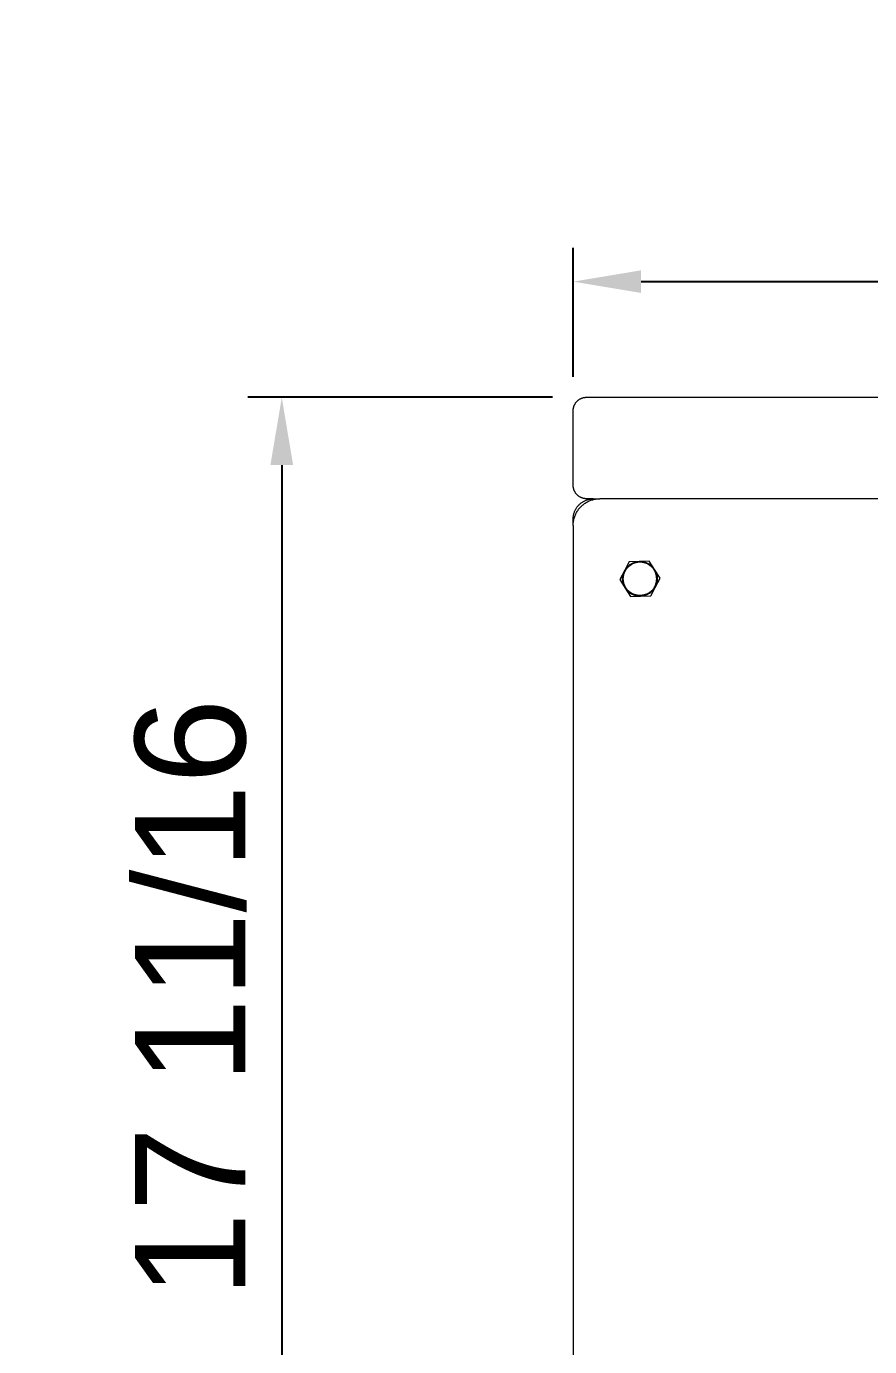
# Model space of a CAD drawing. Header units: inches. Extents: x -2 to 171, y -5 to 121.
# Drawn here: x 125.54 to 137.96, y 101.54 to 121.01 of the extents above; entities that cross this region are included whole.
import ezdxf

# ---------------------------------------------------------------- set-up
doc = ezdxf.new("R2010")
doc.units = ezdxf.units.IN
doc.layers.add('ZANO_R', color=7, linetype='Continuous', lineweight=0)
doc.layers.add('ZANO_W', color=1, linetype='Continuous', lineweight=0)
doc.styles.get("Standard").update_dxf_attribs({"font": 'arial.ttf'})
doc.dimstyles.new('amerykanie', dxfattribs={"dimtxt": 50, "dimasz": 50, "dimexe": 0.5, "dimexo": 0.5, "dimgap": 1, "dimtad": 1, "dimdec": 0, "dimzin": 0, "dimlunit": 5, "dimtxsty": 'Standard', "dimcen": 0.09, "dimclrd": 1, "dimclre": 1, "dimclrt": 1, "dimazin": 0, "dimtfac": 1, "dimtdec": 0, "dimtmove": 0, "dimatfit": 3, "dimfxl": 1, "dimtzin": 0, "dimarcsym": 1})

# ---------------------------------------------------------------- blocks, each defined once
blk = doc.blocks.new('*D367')
at = {"layer": 'ZANO_W', "color": 1, "lineweight": -2}
for p, q in [((133.291, 115.537), (128.799, 115.537)), ((129.299, 114.537), (129.299, 98.82)), ((133.094, 97.82), (128.799, 97.82))]:
    blk.add_line(p, q, dxfattribs=at)
at = {"layer": 'ZANO_W', "color": 1}
for points in [[(129.466, 114.537), (129.132, 114.537), (129.299, 115.537)], [(129.132, 98.82), (129.466, 98.82), (129.299, 97.82)]]:
    blk.add_solid(points, dxfattribs=at)
at = {"layer": 'ZANO_W', "color": 1, "insert": (127.959, 106.678), "char_height": 1.625, "attachment_point": 5, "rotation": 90}
blk.add_mtext('17 11/16', dxfattribs=at)
blk = doc.blocks.new('*D368')
at = {"layer": 'ZANO_W', "color": 1, "lineweight": -2}
for p, q in [((133.594, 115.84), (133.594, 117.742)), ((151.31, 115.84), (151.31, 117.742)), ((134.594, 117.242), (150.31, 117.242))]:
    blk.add_line(p, q, dxfattribs=at)
at = {"layer": 'ZANO_W', "color": 1}
for points in [[(134.594, 117.409), (134.594, 117.075), (133.594, 117.242)], [(150.31, 117.075), (150.31, 117.409), (151.31, 117.242)]]:
    blk.add_solid(points, dxfattribs=at)
at = {"layer": 'ZANO_W', "color": 1, "insert": (142.452, 118.582), "char_height": 1.625, "attachment_point": 5}
blk.add_mtext('17 11/16', dxfattribs=at)

msp = doc.modelspace()

# ---------------------------------------------------------------- linework, layer by layer
at = {"layer": 'ZANO_R'}
for p, q in [((133.61915, 115.43637), (133.62254, 115.44217)), ((133.62254, 115.44217), (133.62613, 115.44785)), ((133.62613, 115.44785), (133.62991, 115.45341)), ((133.62991, 115.45341), (133.63388, 115.45883)), ((133.63388, 115.45883), (133.63804, 115.46412)), ((133.63804, 115.46412), (133.64237, 115.46926)), ((133.64237, 115.46926), (133.64687, 115.47425)), ((133.64687, 115.47425), (133.65154, 115.47908)), ((133.65154, 115.47908), (133.65637, 115.48376)), ((133.65637, 115.48376), (133.66136, 115.48826)), ((133.66136, 115.48826), (133.66651, 115.49259)), ((133.66651, 115.49259), (133.67179, 115.49674)), ((133.67179, 115.49674), (133.67722, 115.50071)), ((133.67722, 115.50071), (133.68277, 115.50449)), ((133.68277, 115.50449), (133.68845, 115.50808)), ((133.68845, 115.50808), (133.69426, 115.51148)), ((133.69426, 115.51148), (133.70017, 115.51467)), ((133.70017, 115.51467), (133.70619, 115.51766)), ((133.70619, 115.51766), (133.71231, 115.52044)), ((133.71231, 115.52044), (133.71852, 115.52302)), ((133.71852, 115.52302), (133.72481, 115.52537)), ((133.72481, 115.52537), (133.73118, 115.52752)), ((133.73118, 115.52752), (133.73763, 115.52944)), ((133.73763, 115.52944), (133.74413, 115.53114)), ((133.74413, 115.53114), (133.75068, 115.53262)), ((133.75068, 115.53262), (133.75729, 115.53388)), ((133.75729, 115.53388), (133.76393, 115.53491)), ((133.76393, 115.53491), (133.7706, 115.53571)), ((133.7706, 115.53571), (133.7773, 115.53628)), ((133.7773, 115.53628), (133.78401, 115.53663)), ((133.78401, 115.53663), (133.79074, 115.53674)), ((133.79074, 115.53674), (151.11357, 115.53674)), ((133.59388, 115.33989), (133.594, 115.34661)), ((133.59388, 114.23753), (133.59388, 115.33989)), ((133.594, 115.34661), (133.59434, 115.35332)), ((133.59434, 115.35332), (133.59492, 115.36002)), ((133.59492, 115.36002), (133.59572, 115.36669)), ((133.59572, 115.36669), (133.59675, 115.37334)), ((133.59675, 115.37334), (133.598, 115.37994)), ((133.598, 115.37994), (133.59948, 115.3865)), ((133.59948, 115.3865), (133.60118, 115.393)), ((133.60118, 115.393), (133.60311, 115.39944)), ((133.60311, 115.39944), (133.60525, 115.40581)), ((133.60525, 115.40581), (133.60761, 115.41211)), ((133.60761, 115.41211), (133.61018, 115.41832)), ((133.61018, 115.41832), (133.61296, 115.42443)), ((133.61296, 115.42443), (133.61595, 115.43045)), ((133.61595, 115.43045), (133.61915, 115.43637)), ((133.594, 114.23081), (133.59388, 114.23753)), ((133.59434, 114.22409), (133.594, 114.23081)), ((133.59492, 114.2174), (133.59434, 114.22409)), ((133.59572, 114.21072), (133.59492, 114.2174)), ((133.59675, 114.20408), (133.59572, 114.21072)), ((133.598, 114.19748), (133.59675, 114.20408)), ((133.59948, 114.19092), (133.598, 114.19748)), ((133.60118, 114.18442), (133.59948, 114.19092)), ((133.60311, 114.17798), (133.60118, 114.18442)), ((133.60525, 114.17161), (133.60311, 114.17798)), ((133.60761, 114.16531), (133.60525, 114.17161)), ((133.61018, 114.1591), (133.60761, 114.16531)), ((133.61296, 114.15298), (133.61018, 114.1591)), ((133.61595, 114.14696), (133.61296, 114.15298)), ((133.61915, 114.14105), (133.61595, 114.14696)), ((133.62254, 114.13525), (133.61915, 114.14105)), ((133.62613, 114.12956), (133.62254, 114.13525)), ((133.62991, 114.12401), (133.62613, 114.12956)), ((133.63388, 114.11858), (133.62991, 114.12401)), ((133.63804, 114.1133), (133.63388, 114.11858)), ((133.64237, 114.10816), (133.63804, 114.1133)), ((133.64687, 114.10317), (133.64237, 114.10816)), ((133.65154, 114.09833), (133.64687, 114.10317)), ((133.65637, 114.09366), (133.65154, 114.09833)), ((133.66136, 114.08916), (133.65637, 114.09366)), ((133.66651, 114.08483), (133.66136, 114.08916)), ((133.67179, 114.08068), (133.66651, 114.08483)), ((133.67722, 114.07671), (133.67179, 114.08068)), ((133.68277, 114.07292), (133.67722, 114.07671)), ((133.62743, 113.87912), (133.63229, 113.88811)), ((133.63229, 113.88811), (133.63744, 113.89693)), ((133.63744, 113.89693), (133.6429, 113.90557)), ((133.6429, 113.90557), (133.64865, 113.91401)), ((133.64865, 113.91401), (133.65468, 113.92226)), ((133.65468, 113.92226), (133.66099, 113.93029)), ((133.66099, 113.93029), (133.66758, 113.93811)), ((133.66594, 113.87402), (133.67388, 113.88486)), ((133.66758, 113.93811), (133.67442, 113.94569)), ((133.67388, 113.88486), (133.68219, 113.89544)), ((133.67442, 113.94569), (133.68152, 113.95304)), ((133.68152, 113.95304), (133.68887, 113.96014)), ((133.68219, 113.89544), (133.69085, 113.90572)), ((133.68845, 114.06933), (133.68277, 114.07292)), ((133.69426, 114.06594), (133.68845, 114.06933)), ((133.68887, 113.96014), (133.69645, 113.96699)), ((133.69085, 113.90572), (133.69985, 113.9157)), ((133.70017, 114.06275), (133.69426, 114.06594)), ((133.69645, 113.96699), (133.70427, 113.97357)), ((133.69985, 113.9157), (133.7092, 113.92536)), ((133.70619, 114.05976), (133.70017, 114.06275)), ((133.70427, 113.97357), (133.7123, 113.97988)), ((133.71231, 114.05697), (133.70619, 114.05976)), ((133.7092, 113.92536), (133.71886, 113.93471)), ((133.7123, 113.97988), (133.72055, 113.98591)), ((133.71852, 114.0544), (133.71231, 114.05697)), ((133.72481, 114.05204), (133.71852, 114.0544)), ((133.71886, 113.93471), (133.72884, 113.94371)), ((133.72055, 113.98591), (133.72899, 113.99166)), ((133.73118, 114.0499), (133.72481, 114.05204)), ((133.72884, 113.94371), (133.73913, 113.95237)), ((133.72899, 113.99166), (133.73763, 113.99712)), ((133.73763, 114.04798), (133.73118, 114.0499)), ((133.74413, 114.04627), (133.73763, 114.04798)), ((133.73763, 113.99712), (133.74645, 114.00228)), ((133.73913, 113.95237), (133.7497, 113.96068)), ((133.75068, 114.04479), (133.74413, 114.04627)), ((133.74645, 114.00228), (133.75544, 114.00713)), ((133.7497, 113.96068), (133.76055, 113.96862)), ((133.75729, 114.04354), (133.75068, 114.04479)), ((133.75544, 114.00713), (133.76459, 114.01168)), ((133.76393, 114.04251), (133.75729, 114.04354)), ((133.76055, 113.96862), (133.77166, 113.97618)), ((133.7706, 114.04171), (133.76393, 114.04251)), ((133.76459, 114.01168), (133.77389, 114.01591)), ((133.7773, 114.04114), (133.7706, 114.04171)), ((133.77166, 113.97618), (133.78302, 113.98336)), ((133.77389, 114.01591), (133.78333, 114.01982)), ((133.78401, 114.04079), (133.7773, 114.04114)), ((133.78302, 113.98336), (133.79463, 113.99015)), ((133.78333, 114.01982), (133.7929, 114.0234)), ((133.79074, 114.04068), (133.78401, 114.04079)), ((133.88943, 114.04068), (133.79074, 114.04068)), ((133.7929, 114.0234), (133.80258, 114.02666)), ((133.79463, 113.99015), (133.80646, 113.99654)), ((133.80258, 114.02666), (133.81237, 114.02958)), ((133.80646, 113.99654), (133.8185, 114.00252)), ((133.81237, 114.02958), (133.82225, 114.03217)), ((133.8185, 114.00252), (133.83073, 114.00808)), ((133.82225, 114.03217), (133.83222, 114.03442)), ((133.83073, 114.00808), (133.84315, 114.01323)), ((133.83222, 114.03442), (133.84226, 114.03633)), ((133.84226, 114.03633), (133.85235, 114.03789)), ((133.84315, 114.01323), (133.85574, 114.01795)), ((133.85235, 114.03789), (133.8625, 114.03911)), ((133.85574, 114.01795), (133.86849, 114.02223)), ((133.8625, 114.03911), (133.87268, 114.03998)), ((133.86849, 114.02223), (133.88137, 114.02608)), ((133.87268, 114.03998), (133.88288, 114.0405)), ((133.88137, 114.02608), (133.89437, 114.02948)), ((133.88288, 114.0405), (133.8931, 114.04068)), ((133.8931, 114.04068), (133.98323, 114.04068)), ((133.8931, 114.04067), (133.8931, 114.02917)), ((133.89437, 114.02948), (133.90748, 114.03244)), ((133.90748, 114.03244), (133.92069, 114.03495)), ((133.92069, 114.03495), (133.93398, 114.03701)), ((133.93398, 114.03701), (133.94732, 114.03861)), ((133.94732, 114.03861), (133.96072, 114.03976)), ((133.96072, 114.03976), (133.97414, 114.04045)), ((133.97414, 114.04045), (133.98759, 114.04068)), ((150.91672, 114.04068), (133.98759, 114.04068)), ((133.59388, 113.74146), (133.59406, 113.75168)), ((133.59388, 113.65134), (133.59388, 113.74146)), ((133.59388, 113.74146), (133.60539, 113.74146)), ((133.59406, 113.75168), (133.59458, 113.76188)), ((133.59458, 113.76188), (133.59545, 113.77206)), ((133.5948, 113.67384), (133.59595, 113.68724)), ((133.59545, 113.77206), (133.59667, 113.78221)), ((133.59595, 113.68724), (133.59755, 113.70059)), ((133.59667, 113.78221), (133.59824, 113.7923)), ((133.59755, 113.70059), (133.59961, 113.71387)), ((133.59824, 113.7923), (133.60014, 113.80234)), ((133.59961, 113.71387), (133.60212, 113.72708)), ((133.60014, 113.80234), (133.60239, 113.81231)), ((133.60212, 113.72708), (133.60508, 113.74019)), ((133.60239, 113.81231), (133.60498, 113.82219)), ((133.60498, 113.82219), (133.6079, 113.83198)), ((133.60508, 113.74019), (133.60848, 113.7532)), ((133.6079, 113.83198), (133.61116, 113.84166)), ((133.60848, 113.7532), (133.61233, 113.76608)), ((133.61116, 113.84166), (133.61475, 113.85123)), ((133.61233, 113.76608), (133.61662, 113.77882)), ((133.61475, 113.85123), (133.61866, 113.86067)), ((133.61662, 113.77882), (133.62133, 113.79141)), ((133.61866, 113.86067), (133.62289, 113.86997)), ((133.62133, 113.79141), (133.62648, 113.80383)), ((133.62289, 113.86997), (133.62743, 113.87912)), ((133.62648, 113.80383), (133.63204, 113.81606)), ((133.63204, 113.81606), (133.63802, 113.8281)), ((133.63802, 113.8281), (133.64441, 113.83993)), ((133.64441, 113.83993), (133.6512, 113.85154)), ((133.6512, 113.85154), (133.65838, 113.8629)), ((133.65838, 113.8629), (133.66594, 113.87402)), ((133.59388, 113.64698), (133.59411, 113.66042)), ((133.59388, 113.64698), (133.59388, 98.13516)), ((133.59411, 113.66042), (133.5948, 113.67384)), ((134.42029, 113.10938), (134.35158, 112.97858)), ((134.56792, 113.11528), (134.42029, 113.10938)), ((134.49184, 113.10049), (134.50003, 113.10327)), ((134.50003, 113.10327), (134.5083, 113.10577)), ((134.5083, 113.10577), (134.51666, 113.10799)), ((134.51666, 113.10799), (134.52508, 113.10992)), ((134.53217, 113.10131), (134.52394, 113.0996)), ((134.52508, 113.10992), (134.53357, 113.11157)), ((134.54045, 113.10273), (134.53217, 113.10131)), ((134.53357, 113.11157), (134.5421, 113.11293)), ((134.54877, 113.10388), (134.54045, 113.10273)), ((134.5421, 113.11293), (134.55068, 113.114)), ((134.55713, 113.10474), (134.54877, 113.10388)), ((134.55068, 113.114), (134.55929, 113.11479)), ((134.56551, 113.10531), (134.55713, 113.10474)), ((134.55929, 113.11479), (134.56792, 113.11528)), ((134.57391, 113.1056), (134.56551, 113.10531)), ((134.71555, 113.12117), (134.56792, 113.11528)), ((134.56792, 113.11528), (134.57656, 113.11548)), ((134.58231, 113.1056), (134.57391, 113.1056)), ((134.57656, 113.11548), (134.58521, 113.11538)), ((134.59071, 113.10532), (134.58231, 113.1056)), ((134.58521, 113.11538), (134.59384, 113.115)), ((134.59909, 113.10474), (134.59071, 113.10532)), ((134.59384, 113.115), (134.60246, 113.11432)), ((134.60745, 113.10389), (134.59909, 113.10474)), ((134.60246, 113.11432), (134.61105, 113.11335)), ((134.61578, 113.10274), (134.60745, 113.10389)), ((134.61105, 113.11335), (134.6196, 113.1121)), ((134.62406, 113.10132), (134.61578, 113.10274)), ((134.6196, 113.1121), (134.62811, 113.11055)), ((134.63228, 113.09961), (134.62406, 113.10132)), ((134.62811, 113.11055), (134.63655, 113.10872)), ((134.63655, 113.10872), (134.64494, 113.10661)), ((134.64494, 113.10661), (134.65324, 113.10421)), ((134.65324, 113.10421), (134.66146, 113.10153)), ((134.66146, 113.10153), (134.66959, 113.09858)), ((134.79447, 112.99627), (134.71555, 113.12117)), ((134.35158, 112.97858), (134.28288, 112.84778)), ((134.32635, 112.9053), (134.32804, 112.91378)), ((134.32804, 112.91378), (134.33001, 112.92219)), ((134.33001, 112.92219), (134.33227, 112.93054)), ((134.33227, 112.93054), (134.3348, 112.9388)), ((134.3348, 112.9388), (134.33762, 112.94697)), ((134.3364, 112.90549), (134.3381, 112.91372)), ((134.33762, 112.94697), (134.34071, 112.95505)), ((134.3381, 112.91372), (134.34009, 112.92188)), ((134.34009, 112.92188), (134.34236, 112.92997)), ((134.34071, 112.95505), (134.34407, 112.96301)), ((134.34236, 112.92997), (134.3449, 112.93798)), ((134.34407, 112.96301), (134.34769, 112.97086)), ((134.3449, 112.93798), (134.34771, 112.9459)), ((134.34769, 112.97086), (134.35158, 112.97858)), ((134.34771, 112.9459), (134.3508, 112.95372)), ((134.3508, 112.95372), (134.35414, 112.96142)), ((134.35158, 112.97858), (134.35573, 112.98616)), ((134.35414, 112.96142), (134.35775, 112.96901)), ((134.35573, 112.98616), (134.36013, 112.9936)), ((134.35775, 112.96901), (134.36161, 112.97647)), ((134.36013, 112.9936), (134.36479, 113.00089)), ((134.36161, 112.97647), (134.36573, 112.9838)), ((134.36479, 113.00089), (134.36968, 113.00801)), ((134.36573, 112.9838), (134.3701, 112.99098)), ((134.36968, 113.00801), (134.37481, 113.01497)), ((134.3701, 112.99098), (134.3747, 112.998)), ((134.3747, 112.998), (134.37955, 113.00487)), ((134.37481, 113.01497), (134.38018, 113.02175)), ((134.37955, 113.00487), (134.38462, 113.01156)), ((134.38018, 113.02175), (134.38577, 113.02834)), ((134.38462, 113.01156), (134.38993, 113.01808)), ((134.38577, 113.02834), (134.39158, 113.03474)), ((134.38993, 113.01808), (134.39545, 113.02441)), ((134.39158, 113.03474), (134.3976, 113.04094)), ((134.39545, 113.02441), (134.40118, 113.03055)), ((134.3976, 113.04094), (134.40383, 113.04694)), ((134.40118, 113.03055), (134.40712, 113.0365)), ((134.40383, 113.04694), (134.41025, 113.05272)), ((134.40712, 113.0365), (134.41326, 113.04223)), ((134.41025, 113.05272), (134.41687, 113.05828)), ((134.41326, 113.04223), (134.4196, 113.04775)), ((134.41687, 113.05828), (134.42368, 113.06361)), ((134.4196, 113.04775), (134.42611, 113.05306)), ((134.42368, 113.06361), (134.43066, 113.06871)), ((134.42611, 113.05306), (134.43281, 113.05813)), ((134.43066, 113.06871), (134.4378, 113.07357)), ((134.43281, 113.05813), (134.43967, 113.06298)), ((134.4378, 113.07357), (134.44511, 113.07819)), ((134.43967, 113.06298), (134.4467, 113.06759)), ((134.44511, 113.07819), (134.45257, 113.08256)), ((134.45387, 113.07196), (134.4467, 113.06759)), ((134.45257, 113.08256), (134.46017, 113.08667)), ((134.4612, 113.07607), (134.45387, 113.07196)), ((134.46017, 113.08667), (134.46791, 113.09052)), ((134.46866, 113.07994), (134.4612, 113.07607)), ((134.46791, 113.09052), (134.47577, 113.09412)), ((134.47624, 113.08355), (134.46866, 113.07994)), ((134.47577, 113.09412), (134.48375, 113.09744)), ((134.48395, 113.0869), (134.47624, 113.08355)), ((134.48375, 113.09744), (134.49184, 113.10049)), ((134.49177, 113.08998), (134.48395, 113.0869)), ((134.49968, 113.0928), (134.49177, 113.08998)), ((134.50769, 113.09534), (134.49968, 113.0928)), ((134.51578, 113.09761), (134.50769, 113.09534)), ((134.52394, 113.0996), (134.51578, 113.09761)), ((134.64045, 113.09762), (134.63228, 113.09961)), ((134.64854, 113.09535), (134.64045, 113.09762)), ((134.65655, 113.09281), (134.64854, 113.09535)), ((134.66446, 113.09), (134.65655, 113.09281)), ((134.67228, 113.08692), (134.66446, 113.09)), ((134.66959, 113.09858), (134.67761, 113.09536)), ((134.67999, 113.08357), (134.67228, 113.08692)), ((134.67761, 113.09536), (134.68551, 113.09186)), ((134.68757, 113.07996), (134.67999, 113.08357)), ((134.68551, 113.09186), (134.6933, 113.0881)), ((134.69503, 113.0761), (134.68757, 113.07996)), ((134.6933, 113.0881), (134.70095, 113.08408)), ((134.70236, 113.07198), (134.69503, 113.0761)), ((134.70095, 113.08408), (134.70846, 113.07981)), ((134.70954, 113.06761), (134.70236, 113.07198)), ((134.70846, 113.07981), (134.71583, 113.07528)), ((134.71656, 113.06301), (134.70954, 113.06761)), ((134.71583, 113.07528), (134.72303, 113.07051)), ((134.72343, 113.05816), (134.71656, 113.06301)), ((134.72303, 113.07051), (134.73007, 113.06549)), ((134.73012, 113.05309), (134.72343, 113.05816)), ((134.73007, 113.06549), (134.73694, 113.06025)), ((134.73664, 113.04778), (134.73012, 113.05309)), ((134.74298, 113.04226), (134.73664, 113.04778)), ((134.73694, 113.06025), (134.74363, 113.05477)), ((134.74912, 113.03653), (134.74298, 113.04226)), ((134.74363, 113.05477), (134.75013, 113.04907)), ((134.75506, 113.03059), (134.74912, 113.03653)), ((134.75013, 113.04907), (134.75643, 113.04315)), ((134.76079, 113.02445), (134.75506, 113.03059)), ((134.75643, 113.04315), (134.76253, 113.03702)), ((134.76632, 113.01812), (134.76079, 113.02445)), ((134.76253, 113.03702), (134.76841, 113.03069)), ((134.77162, 113.0116), (134.76632, 113.01812)), ((134.76841, 113.03069), (134.77409, 113.02417)), ((134.7767, 113.0049), (134.77162, 113.0116)), ((134.77409, 113.02417), (134.77953, 113.01746)), ((134.78154, 112.99804), (134.7767, 113.0049)), ((134.77953, 113.01746), (134.78475, 113.01057)), ((134.78615, 112.99102), (134.78154, 112.99804)), ((134.78475, 113.01057), (134.78973, 113.0035)), ((134.79052, 112.98384), (134.78615, 112.99102)), ((134.78973, 113.0035), (134.79447, 112.99627)), ((134.79464, 112.97651), (134.79052, 112.98384)), ((134.8734, 112.87137), (134.79447, 112.99627)), ((134.79447, 112.99627), (134.79897, 112.98889)), ((134.7985, 112.96905), (134.79464, 112.97651)), ((134.80211, 112.96147), (134.7985, 112.96905)), ((134.79897, 112.98889), (134.80321, 112.98136)), ((134.80546, 112.95376), (134.80211, 112.96147)), ((134.80321, 112.98136), (134.80719, 112.97369)), ((134.80854, 112.94594), (134.80546, 112.95376)), ((134.80719, 112.97369), (134.81092, 112.96588)), ((134.81136, 112.93803), (134.80854, 112.94594)), ((134.81092, 112.96588), (134.81437, 112.95796)), ((134.8139, 112.93002), (134.81136, 112.93803)), ((134.81617, 112.92193), (134.8139, 112.93002)), ((134.81437, 112.95796), (134.81756, 112.94993)), ((134.81816, 112.91377), (134.81617, 112.92193)), ((134.81756, 112.94993), (134.82048, 112.94179)), ((134.81987, 112.90554), (134.81816, 112.91377)), ((134.82048, 112.94179), (134.82311, 112.93356)), ((134.82311, 112.93356), (134.82547, 112.92524)), ((134.82547, 112.92524), (134.82755, 112.91685)), ((134.82755, 112.91685), (134.82934, 112.90839)), ((134.82934, 112.90839), (134.83085, 112.89988)), ((134.28288, 112.84778), (134.3618, 112.72288)), ((134.32225, 112.86232), (134.32248, 112.87096)), ((134.3223, 112.85368), (134.32225, 112.86232)), ((134.32264, 112.84504), (134.3223, 112.85368)), ((134.32248, 112.87096), (134.32302, 112.87959)), ((134.32328, 112.83642), (134.32264, 112.84504)), ((134.32302, 112.87959), (134.32384, 112.8882)), ((134.32421, 112.82783), (134.32328, 112.83642)), ((134.32384, 112.8882), (134.32495, 112.89677)), ((134.32543, 112.81927), (134.32421, 112.82783)), ((134.32495, 112.89677), (134.32635, 112.9053)), ((134.32693, 112.81076), (134.32543, 112.81927)), ((134.32872, 112.8023), (134.32693, 112.81076)), ((134.3308, 112.79391), (134.32872, 112.8023)), ((134.33316, 112.78559), (134.3308, 112.79391)), ((134.33211, 112.86375), (134.3324, 112.87215)), ((134.33211, 112.85535), (134.33211, 112.86375)), ((134.3324, 112.84695), (134.33211, 112.85535)), ((134.3324, 112.87215), (134.33297, 112.88053)), ((134.33297, 112.83857), (134.3324, 112.84695)), ((134.33297, 112.88053), (134.33383, 112.88889)), ((134.33383, 112.83021), (134.33297, 112.83857)), ((134.3358, 112.77736), (134.33316, 112.78559)), ((134.33383, 112.88889), (134.33497, 112.89721)), ((134.33498, 112.82189), (134.33383, 112.83021)), ((134.33497, 112.89721), (134.3364, 112.90549)), ((134.33641, 112.81361), (134.33498, 112.82189)), ((134.33871, 112.76922), (134.3358, 112.77736)), ((134.33812, 112.80538), (134.33641, 112.81361)), ((134.34011, 112.79722), (134.33812, 112.80538)), ((134.3419, 112.76119), (134.33871, 112.76922)), ((134.34237, 112.78913), (134.34011, 112.79722)), ((134.34536, 112.75326), (134.3419, 112.76119)), ((134.34492, 112.78112), (134.34237, 112.78913)), ((134.34773, 112.7732), (134.34492, 112.78112)), ((134.34908, 112.74546), (134.34536, 112.75326)), ((134.35081, 112.76539), (134.34773, 112.7732)), ((134.35307, 112.73779), (134.34908, 112.74546)), ((134.35416, 112.75768), (134.35081, 112.76539)), ((134.35731, 112.73026), (134.35307, 112.73779)), ((134.35777, 112.75009), (134.35416, 112.75768)), ((134.3618, 112.72288), (134.35731, 112.73026)), ((134.36164, 112.74264), (134.35777, 112.75009)), ((134.36576, 112.73531), (134.36164, 112.74264)), ((134.3618, 112.72288), (134.44072, 112.59797)), ((134.36654, 112.71565), (134.3618, 112.72288)), ((134.37012, 112.72813), (134.36576, 112.73531)), ((134.37152, 112.70858), (134.36654, 112.71565)), ((134.37473, 112.72111), (134.37012, 112.72813)), ((134.37958, 112.71424), (134.37473, 112.72111)), ((134.38465, 112.70755), (134.37958, 112.71424)), ((134.73598, 112.60977), (134.80469, 112.74057)), ((134.77165, 112.70759), (134.77672, 112.71428)), ((134.77672, 112.71428), (134.78157, 112.72115)), ((134.78157, 112.72115), (134.78618, 112.72817)), ((134.78618, 112.72817), (134.79054, 112.73535)), ((134.79149, 112.71826), (134.78659, 112.71114)), ((134.79054, 112.73535), (134.79466, 112.74268)), ((134.79614, 112.72555), (134.79149, 112.71826)), ((134.79466, 112.74268), (134.79852, 112.75014)), ((134.80054, 112.73299), (134.79614, 112.72555)), ((134.79852, 112.75014), (134.80213, 112.75773)), ((134.80469, 112.74057), (134.80054, 112.73299)), ((134.80213, 112.75773), (134.80548, 112.76543)), ((134.80469, 112.74057), (134.8734, 112.87137)), ((134.80858, 112.74829), (134.80469, 112.74057)), ((134.80548, 112.76543), (134.80856, 112.77325)), ((134.80856, 112.77325), (134.81137, 112.78117)), ((134.81221, 112.75614), (134.80858, 112.74829)), ((134.81137, 112.78117), (134.81391, 112.78917)), ((134.81557, 112.7641), (134.81221, 112.75614)), ((134.81391, 112.78917), (134.81618, 112.79727)), ((134.81866, 112.77218), (134.81557, 112.7641)), ((134.81618, 112.79727), (134.81817, 112.80543)), ((134.81817, 112.80543), (134.81988, 112.81366)), ((134.82147, 112.78035), (134.81866, 112.77218)), ((134.8213, 112.89726), (134.81987, 112.90554)), ((134.81988, 112.81366), (134.8213, 112.82194)), ((134.82244, 112.88894), (134.8213, 112.89726)), ((134.8213, 112.82194), (134.82245, 112.83026)), ((134.82401, 112.78861), (134.82147, 112.78035)), ((134.8233, 112.88058), (134.82244, 112.88894)), ((134.82245, 112.83026), (134.82331, 112.83862)), ((134.82388, 112.8722), (134.8233, 112.88058)), ((134.82331, 112.83862), (134.82388, 112.847)), ((134.82416, 112.8638), (134.82388, 112.8722)), ((134.82388, 112.847), (134.82416, 112.8554)), ((134.82626, 112.79696), (134.82401, 112.78861)), ((134.82416, 112.8554), (134.82416, 112.8638)), ((134.82824, 112.80537), (134.82626, 112.79696)), ((134.82992, 112.81385), (134.82824, 112.80537)), ((134.83133, 112.82238), (134.82992, 112.81385)), ((134.83085, 112.89988), (134.83207, 112.89132)), ((134.83244, 112.83095), (134.83133, 112.82238)), ((134.83207, 112.89132), (134.83299, 112.88273)), ((134.83326, 112.83956), (134.83244, 112.83095)), ((134.83299, 112.88273), (134.83363, 112.87411)), ((134.83379, 112.84819), (134.83326, 112.83956)), ((134.83363, 112.87411), (134.83397, 112.86547)), ((134.83403, 112.85683), (134.83379, 112.84819)), ((134.83397, 112.86547), (134.83403, 112.85683)), ((134.37674, 112.70169), (134.37152, 112.70858)), ((134.38219, 112.69498), (134.37674, 112.70169)), ((134.38786, 112.68845), (134.38219, 112.69498)), ((134.38996, 112.70103), (134.38465, 112.70755)), ((134.39375, 112.68213), (134.38786, 112.68845)), ((134.39548, 112.6947), (134.38996, 112.70103)), ((134.39985, 112.676), (134.39375, 112.68213)), ((134.40122, 112.68856), (134.39548, 112.6947)), ((134.40615, 112.67008), (134.39985, 112.676)), ((134.40716, 112.68262), (134.40122, 112.68856)), ((134.41265, 112.66438), (134.40615, 112.67008)), ((134.4133, 112.67689), (134.40716, 112.68262)), ((134.41933, 112.6589), (134.41265, 112.66438)), ((134.41963, 112.67136), (134.4133, 112.67689)), ((134.4262, 112.65365), (134.41933, 112.6589)), ((134.42615, 112.66606), (134.41963, 112.67136)), ((134.43284, 112.66099), (134.42615, 112.66606)), ((134.43324, 112.64864), (134.4262, 112.65365)), ((134.43971, 112.65614), (134.43284, 112.66099)), ((134.44045, 112.64387), (134.43324, 112.64864)), ((134.44674, 112.65153), (134.43971, 112.65614)), ((134.44781, 112.63934), (134.44045, 112.64387)), ((134.44072, 112.59797), (134.58835, 112.60387)), ((134.45391, 112.64717), (134.44674, 112.65153)), ((134.45532, 112.63506), (134.44781, 112.63934)), ((134.46124, 112.64305), (134.45391, 112.64717)), ((134.46298, 112.63104), (134.45532, 112.63506)), ((134.4687, 112.63919), (134.46124, 112.64305)), ((134.47076, 112.62729), (134.46298, 112.63104)), ((134.47629, 112.63558), (134.4687, 112.63919)), ((134.47867, 112.62379), (134.47076, 112.62729)), ((134.48399, 112.63223), (134.47629, 112.63558)), ((134.48669, 112.62057), (134.47867, 112.62379)), ((134.49181, 112.62915), (134.48399, 112.63223)), ((134.49481, 112.61761), (134.48669, 112.62057)), ((134.49973, 112.62634), (134.49181, 112.62915)), ((134.50303, 112.61494), (134.49481, 112.61761)), ((134.50774, 112.6238), (134.49973, 112.62634)), ((134.51134, 112.61254), (134.50303, 112.61494)), ((134.51583, 112.62153), (134.50774, 112.6238)), ((134.51972, 112.61043), (134.51134, 112.61254)), ((134.52399, 112.61954), (134.51583, 112.62153)), ((134.52817, 112.6086), (134.51972, 112.61043)), ((134.53222, 112.61783), (134.52399, 112.61954)), ((134.53667, 112.60705), (134.52817, 112.6086)), ((134.5405, 112.61641), (134.53222, 112.61783)), ((134.54522, 112.60579), (134.53667, 112.60705)), ((134.54882, 112.61526), (134.5405, 112.61641)), ((134.55381, 112.60483), (134.54522, 112.60579)), ((134.55718, 112.61441), (134.54882, 112.61526)), ((134.56243, 112.60415), (134.55381, 112.60483)), ((134.56556, 112.61383), (134.55718, 112.61441)), ((134.57107, 112.60377), (134.56243, 112.60415)), ((134.57396, 112.61355), (134.56556, 112.61383)), ((134.57971, 112.60367), (134.57107, 112.60377)), ((134.58236, 112.61355), (134.57396, 112.61355)), ((134.58835, 112.60387), (134.57971, 112.60367)), ((134.59076, 112.61384), (134.58236, 112.61355)), ((134.58835, 112.60387), (134.73598, 112.60977)), ((134.59698, 112.60436), (134.58835, 112.60387)), ((134.59914, 112.61441), (134.59076, 112.61384)), ((134.60559, 112.60515), (134.59698, 112.60436)), ((134.6075, 112.61527), (134.59914, 112.61441)), ((134.61417, 112.60622), (134.60559, 112.60515)), ((134.61582, 112.61641), (134.6075, 112.61527)), ((134.62271, 112.60758), (134.61417, 112.60622)), ((134.6241, 112.61784), (134.61582, 112.61641)), ((134.63119, 112.60923), (134.62271, 112.60758)), ((134.63233, 112.61955), (134.6241, 112.61784)), ((134.63962, 112.61116), (134.63119, 112.60923)), ((134.64049, 112.62154), (134.63233, 112.61955)), ((134.64797, 112.61338), (134.63962, 112.61116)), ((134.64858, 112.62381), (134.64049, 112.62154)), ((134.65625, 112.61588), (134.64797, 112.61338)), ((134.65659, 112.62635), (134.64858, 112.62381)), ((134.66443, 112.61866), (134.65625, 112.61588)), ((134.66451, 112.62917), (134.65659, 112.62635)), ((134.67252, 112.62171), (134.66443, 112.61866)), ((134.67232, 112.63225), (134.66451, 112.62917)), ((134.68003, 112.6356), (134.67232, 112.63225)), ((134.6805, 112.62503), (134.67252, 112.62171)), ((134.68762, 112.63921), (134.68003, 112.6356)), ((134.68836, 112.62862), (134.6805, 112.62503)), ((134.69508, 112.64307), (134.68762, 112.63921)), ((134.6961, 112.63248), (134.68836, 112.62862)), ((134.7024, 112.64719), (134.69508, 112.64307)), ((134.7037, 112.63659), (134.6961, 112.63248)), ((134.70958, 112.65156), (134.7024, 112.64719)), ((134.71116, 112.64096), (134.7037, 112.63659)), ((134.70958, 112.65156), (134.7166, 112.65617)), ((134.71847, 112.64558), (134.71116, 112.64096)), ((134.7166, 112.65617), (134.72347, 112.66101)), ((134.72562, 112.65044), (134.71847, 112.64558)), ((134.72347, 112.66101), (134.73016, 112.66609)), ((134.7326, 112.65554), (134.72562, 112.65044)), ((134.73016, 112.66609), (134.73668, 112.6714)), ((134.7394, 112.66087), (134.7326, 112.65554)), ((134.73668, 112.6714), (134.74301, 112.67692)), ((134.74602, 112.66643), (134.7394, 112.66087)), ((134.74301, 112.67692), (134.74915, 112.68265)), ((134.75245, 112.67221), (134.74602, 112.66643)), ((134.74915, 112.68265), (134.75509, 112.68859)), ((134.75867, 112.67821), (134.75245, 112.67221)), ((134.75509, 112.68859), (134.76083, 112.69474)), ((134.7647, 112.68441), (134.75867, 112.67821)), ((134.76083, 112.69474), (134.76635, 112.70107)), ((134.77051, 112.69081), (134.7647, 112.68441)), ((134.76635, 112.70107), (134.77165, 112.70759)), ((134.7761, 112.6974), (134.77051, 112.69081)), ((134.78146, 112.70418), (134.7761, 112.6974)), ((134.78659, 112.71114), (134.78146, 112.70418))]:
    msp.add_line(p, q, dxfattribs=at)

# ---------------------------------------------------------------- dimensions: what is measured, and where the dimension line sits
at = {"layer": 'ZANO_W'}
dim = msp.add_linear_dim(base=(151.31042, 117.24197), p1=(133.59388, 115.33989), p2=(151.31042, 115.33989), dimstyle='amerykanie', override={"dimtxt": 1.625, "dimasz": 1, "dimgap": 0.5, "dimdec": 4, "dimaunit": 1, "dimadec": 1, "dimtdec": 4, "dimtmove": 1, "dimfrac": 2}, dxfattribs=at)
dim.commit()
dim.dimension.update_dxf_attribs({"geometry": '*D368', "text_midpoint": (142.45215, 118.58218)})
dim = msp.add_linear_dim(base=(129.29892, 97.8202), p1=(133.79074, 115.53674), p2=(133.59388, 97.8202), angle=90, dimstyle='amerykanie', override={"dimtxt": 1.625, "dimasz": 1, "dimgap": 0.5, "dimdec": 4, "dimaunit": 1, "dimadec": 1, "dimtdec": 4, "dimtmove": 1, "dimfrac": 2}, dxfattribs=at)
dim.commit()
dim.dimension.update_dxf_attribs({"geometry": '*D367', "text_midpoint": (127.95871, 106.67847)})

doc.saveas('drawing.dxf')
